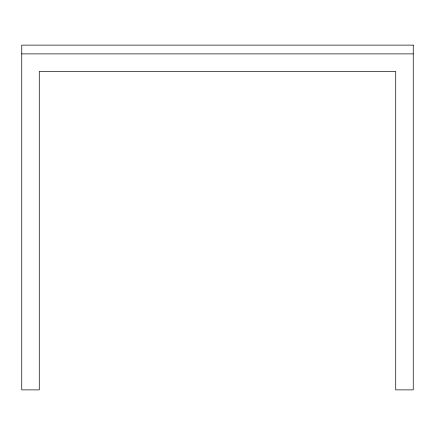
<?xml version="1.0" encoding="UTF-8"?>
<svg xmlns="http://www.w3.org/2000/svg" width="435" height="435" viewBox="0 0 435 435"><rect width="100%" height="100%" fill="white"/><g stroke="black" fill="none" stroke-linecap="round" stroke-linejoin="round"><path stroke-width="0.65" d="M21.75 53.886L413.25 53.886M413.25 45.126L21.75 45.126L21.75 389.874L39.28 389.874L39.28 71.416L395.719 71.416L395.719 389.874L413.25 389.874L413.25 45.126"/></g></svg>
